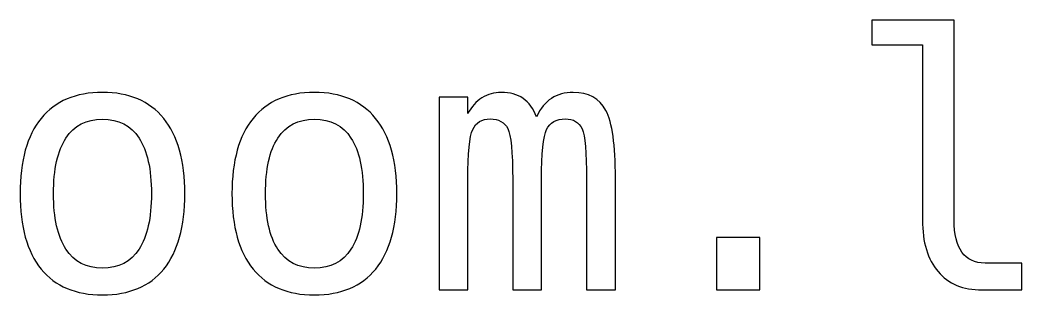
# Model space of a CAD drawing. Extents: x -113.4 to -96.6, y -152.4 to -142.
# Drawn here: x -108.813 to -105.966, y -152.35 to -151.571 of the extents above; entities that cross this region are included whole.
import ezdxf

# ---------------------------------------------------------------- set-up
doc = ezdxf.new("R2010")
doc.units = 0
doc.header["$MEASUREMENT"] = 0
doc.layers.add('LAYER_1', color=7, linetype='CONTINUOUS')

msp = doc.modelspace()

# ---------------------------------------------------------------- linework, layer by layer
at = {"layer": 'LAYER_1'}
for points, knots in [([(-106.1593, -152.138), (-106.1593, -152.1784), (-106.1519, -152.2087), (-106.1371, -152.2292), (-106.1371, -152.2292), (-106.1223, -152.2497), (-106.1004, -152.26), (-106.0714, -152.26), (-106.0714, -152.26), (-106.0714, -152.26), (-105.9664, -152.26), (-105.9664, -152.26), (-105.9664, -152.26), (-105.9664, -152.26), (-105.9664, -152.3362), (-105.9664, -152.3362), (-105.9664, -152.3362), (-105.9664, -152.3362), (-106.0801, -152.3362), (-106.0801, -152.3362), (-106.0801, -152.3362), (-106.1339, -152.3362), (-106.1754, -152.3189), (-106.2049, -152.2844), (-106.2049, -152.2844), (-106.2344, -152.2499), (-106.2491, -152.201), (-106.2491, -152.138), (-106.2491, -152.138), (-106.2491, -152.138), (-106.2491, -151.6413), (-106.2491, -151.6413), (-106.2491, -151.6413), (-106.2491, -151.6413), (-106.3931, -151.6413), (-106.3931, -151.6413), (-106.3931, -151.6413), (-106.3931, -151.6413), (-106.3931, -151.571), (-106.3931, -151.571), (-106.3931, -151.571), (-106.3931, -151.571), (-106.1593, -151.571), (-106.1593, -151.571), (-106.1593, -151.571), (-106.1593, -151.571), (-106.1593, -152.138), (-106.1593, -152.138)], [0, 0, 0, 0, 0.083333, 0.083333, 0.083333, 0.083333, 0.166667, 0.166667, 0.166667, 0.166667, 0.25, 0.25, 0.25, 0.25, 0.333333, 0.333333, 0.333333, 0.333333, 0.416667, 0.416667, 0.416667, 0.416667, 0.5, 0.5, 0.5, 0.5, 0.583333, 0.583333, 0.583333, 0.583333, 0.666667, 0.666667, 0.666667, 0.666667, 0.75, 0.75, 0.75, 0.75, 0.833333, 0.833333, 0.833333, 0.833333, 0.916667, 0.916667, 0.916667, 0.916667, 1, 1, 1, 1]), ([(-108.5788, -151.7761), (-108.503, -151.7761), (-108.445, -151.8006), (-108.4048, -151.8498), (-108.4048, -151.8498), (-108.3646, -151.899), (-108.3445, -151.9702), (-108.3445, -152.0632), (-108.3445, -152.0632), (-108.3445, -152.1567), (-108.3645, -152.2279), (-108.4045, -152.2769), (-108.4045, -152.2769), (-108.4447, -152.3259), (-108.5027, -152.3504), (-108.5788, -152.3504), (-108.5788, -152.3504), (-108.6548, -152.3504), (-108.7127, -152.3259), (-108.7529, -152.2769), (-108.7529, -152.2769), (-108.7929, -152.2279), (-108.8129, -152.1567), (-108.8129, -152.0632), (-108.8129, -152.0632), (-108.8129, -151.9702), (-108.7929, -151.899), (-108.7529, -151.8498), (-108.7529, -151.8498), (-108.7127, -151.8006), (-108.6548, -151.7761), (-108.5788, -151.7761)], [0, 0, 0, 0, 0.125, 0.125, 0.125, 0.125, 0.25, 0.25, 0.25, 0.25, 0.375, 0.375, 0.375, 0.375, 0.5, 0.5, 0.5, 0.5, 0.625, 0.625, 0.625, 0.625, 0.75, 0.75, 0.75, 0.75, 0.875, 0.875, 0.875, 0.875, 1, 1, 1, 1]), ([(-107.9767, -151.7761), (-107.9009, -151.7761), (-107.8429, -151.8006), (-107.8027, -151.8498), (-107.8027, -151.8498), (-107.7625, -151.899), (-107.7424, -151.9702), (-107.7424, -152.0632), (-107.7424, -152.0632), (-107.7424, -152.1567), (-107.7624, -152.2279), (-107.8024, -152.2769), (-107.8024, -152.2769), (-107.8426, -152.3259), (-107.9006, -152.3504), (-107.9767, -152.3504), (-107.9767, -152.3504), (-108.0527, -152.3504), (-108.1106, -152.3259), (-108.1508, -152.2769), (-108.1508, -152.2769), (-108.1908, -152.2279), (-108.2108, -152.1567), (-108.2108, -152.0632), (-108.2108, -152.0632), (-108.2108, -151.9702), (-108.1908, -151.899), (-108.1508, -151.8498), (-108.1508, -151.8498), (-108.1106, -151.8006), (-108.0527, -151.7761), (-107.9767, -151.7761)], [0, 0, 0, 0, 0.125, 0.125, 0.125, 0.125, 0.25, 0.25, 0.25, 0.25, 0.375, 0.375, 0.375, 0.375, 0.5, 0.5, 0.5, 0.5, 0.625, 0.625, 0.625, 0.625, 0.75, 0.75, 0.75, 0.75, 0.875, 0.875, 0.875, 0.875, 1, 1, 1, 1]), ([(-107.3455, -151.845), (-107.3345, -151.8215), (-107.3203, -151.8041), (-107.3031, -151.793), (-107.3031, -151.793), (-107.2861, -151.7818), (-107.2655, -151.7761), (-107.2415, -151.7761), (-107.2415, -151.7761), (-107.1975, -151.7761), (-107.1664, -151.7931), (-107.1484, -151.8271), (-107.1484, -151.8271), (-107.1303, -151.8612), (-107.1213, -151.9252), (-107.1213, -152.0193), (-107.1213, -152.0193), (-107.1213, -152.0193), (-107.1213, -152.3362), (-107.1213, -152.3362), (-107.1213, -152.3362), (-107.1213, -152.3362), (-107.2033, -152.3362), (-107.2033, -152.3362), (-107.2033, -152.3362), (-107.2033, -152.3362), (-107.2033, -152.0232), (-107.2033, -152.0232), (-107.2033, -152.0232), (-107.2033, -151.946), (-107.2076, -151.8982), (-107.2163, -151.8793), (-107.2163, -151.8793), (-107.2248, -151.8607), (-107.2406, -151.8513), (-107.2635, -151.8513), (-107.2635, -151.8513), (-107.2895, -151.8513), (-107.3073, -151.8613), (-107.317, -151.8813), (-107.317, -151.8813), (-107.3265, -151.9013), (-107.3313, -151.9487), (-107.3313, -152.0232), (-107.3313, -152.0232), (-107.3313, -152.0232), (-107.3313, -152.3362), (-107.3313, -152.3362), (-107.3313, -152.3362), (-107.3313, -152.3362), (-107.4133, -152.3362), (-107.4133, -152.3362), (-107.4133, -152.3362), (-107.4133, -152.3362), (-107.4133, -152.0232), (-107.4133, -152.0232), (-107.4133, -152.0232), (-107.4133, -151.945), (-107.418, -151.8968), (-107.4273, -151.8787), (-107.4273, -151.8787), (-107.4365, -151.8605), (-107.4531, -151.8513), (-107.4773, -151.8513), (-107.4773, -151.8513), (-107.5011, -151.8513), (-107.5177, -151.8613), (-107.5268, -151.8813), (-107.5268, -151.8813), (-107.5362, -151.9013), (-107.5408, -151.9487), (-107.5408, -152.0232), (-107.5408, -152.0232), (-107.5408, -152.0232), (-107.5408, -152.3362), (-107.5408, -152.3362), (-107.5408, -152.3362), (-107.5408, -152.3362), (-107.6223, -152.3362), (-107.6223, -152.3362), (-107.6223, -152.3362), (-107.6223, -152.3362), (-107.6223, -151.7893), (-107.6223, -151.7893), (-107.6223, -151.7893), (-107.6223, -151.7893), (-107.5408, -151.7893), (-107.5408, -151.7893), (-107.5408, -151.7893), (-107.5408, -151.7893), (-107.5408, -151.8361), (-107.5408, -151.8361), (-107.5408, -151.8361), (-107.5302, -151.8166), (-107.5167, -151.8018), (-107.5005, -151.7915), (-107.5005, -151.7915), (-107.4845, -151.7813), (-107.4661, -151.7761), (-107.4456, -151.7761), (-107.4456, -151.7761), (-107.4208, -151.7761), (-107.4003, -151.7818), (-107.3838, -151.7931), (-107.3838, -151.7931), (-107.3673, -151.8046), (-107.3546, -151.8218), (-107.3455, -151.845)], [0, 0, 0, 0, 0.037037, 0.037037, 0.037037, 0.037037, 0.074074, 0.074074, 0.074074, 0.074074, 0.111111, 0.111111, 0.111111, 0.111111, 0.148148, 0.148148, 0.148148, 0.148148, 0.185185, 0.185185, 0.185185, 0.185185, 0.222222, 0.222222, 0.222222, 0.222222, 0.259259, 0.259259, 0.259259, 0.259259, 0.296296, 0.296296, 0.296296, 0.296296, 0.333333, 0.333333, 0.333333, 0.333333, 0.37037, 0.37037, 0.37037, 0.37037, 0.407407, 0.407407, 0.407407, 0.407407, 0.444444, 0.444444, 0.444444, 0.444444, 0.481481, 0.481481, 0.481481, 0.481481, 0.518519, 0.518519, 0.518519, 0.518519, 0.555556, 0.555556, 0.555556, 0.555556, 0.592593, 0.592593, 0.592593, 0.592593, 0.62963, 0.62963, 0.62963, 0.62963, 0.666667, 0.666667, 0.666667, 0.666667, 0.703704, 0.703704, 0.703704, 0.703704, 0.740741, 0.740741, 0.740741, 0.740741, 0.777778, 0.777778, 0.777778, 0.777778, 0.814815, 0.814815, 0.814815, 0.814815, 0.851852, 0.851852, 0.851852, 0.851852, 0.888889, 0.888889, 0.888889, 0.888889, 0.925926, 0.925926, 0.925926, 0.925926, 0.962963, 0.962963, 0.962963, 0.962963, 1, 1, 1, 1]), ([(-108.5788, -151.8523), (-108.6245, -151.8523), (-108.659, -151.87), (-108.6825, -151.9055), (-108.6825, -151.9055), (-108.706, -151.941), (-108.7177, -151.9937), (-108.7177, -152.0632), (-108.7177, -152.0632), (-108.7177, -152.1325), (-108.706, -152.185), (-108.6825, -152.2207), (-108.6825, -152.2207), (-108.659, -152.2564), (-108.6245, -152.2742), (-108.5788, -152.2742), (-108.5788, -152.2742), (-108.533, -152.2742), (-108.4983, -152.2564), (-108.4748, -152.2207), (-108.4748, -152.2207), (-108.4513, -152.185), (-108.4397, -152.1325), (-108.4397, -152.0632), (-108.4397, -152.0632), (-108.4397, -151.9937), (-108.4513, -151.941), (-108.4748, -151.9055), (-108.4748, -151.9055), (-108.4983, -151.87), (-108.533, -151.8523), (-108.5788, -151.8523)], [0, 0, 0, 0, 0.125, 0.125, 0.125, 0.125, 0.25, 0.25, 0.25, 0.25, 0.375, 0.375, 0.375, 0.375, 0.5, 0.5, 0.5, 0.5, 0.625, 0.625, 0.625, 0.625, 0.75, 0.75, 0.75, 0.75, 0.875, 0.875, 0.875, 0.875, 1, 1, 1, 1]), ([(-107.9767, -151.8523), (-108.0224, -151.8523), (-108.0569, -151.87), (-108.0804, -151.9055), (-108.0804, -151.9055), (-108.1039, -151.941), (-108.1156, -151.9937), (-108.1156, -152.0632), (-108.1156, -152.0632), (-108.1156, -152.1325), (-108.1039, -152.185), (-108.0804, -152.2207), (-108.0804, -152.2207), (-108.0569, -152.2564), (-108.0224, -152.2742), (-107.9767, -152.2742), (-107.9767, -152.2742), (-107.9309, -152.2742), (-107.8962, -152.2564), (-107.8727, -152.2207), (-107.8727, -152.2207), (-107.8492, -152.185), (-107.8376, -152.1325), (-107.8376, -152.0632), (-107.8376, -152.0632), (-107.8376, -151.9937), (-107.8492, -151.941), (-107.8727, -151.9055), (-107.8727, -151.9055), (-107.8962, -151.87), (-107.9309, -151.8523), (-107.9767, -151.8523)], [0, 0, 0, 0, 0.125, 0.125, 0.125, 0.125, 0.25, 0.25, 0.25, 0.25, 0.375, 0.375, 0.375, 0.375, 0.5, 0.5, 0.5, 0.5, 0.625, 0.625, 0.625, 0.625, 0.75, 0.75, 0.75, 0.75, 0.875, 0.875, 0.875, 0.875, 1, 1, 1, 1]), ([(-106.8345, -152.1872), (-106.8345, -152.1872), (-106.7115, -152.1872), (-106.7115, -152.1872), (-106.7115, -152.1872), (-106.7115, -152.1872), (-106.7115, -152.3362), (-106.7115, -152.3362), (-106.7115, -152.3362), (-106.7115, -152.3362), (-106.8345, -152.3362), (-106.8345, -152.3362), (-106.8345, -152.3362), (-106.8345, -152.3362), (-106.8345, -152.1872), (-106.8345, -152.1872)], [0, 0, 0, 0, 0.25, 0.25, 0.25, 0.25, 0.5, 0.5, 0.5, 0.5, 0.75, 0.75, 0.75, 0.75, 1, 1, 1, 1])]:
    msp.add_open_spline(points, degree=3, knots=knots, dxfattribs=at)

doc.saveas('drawing.dxf')
